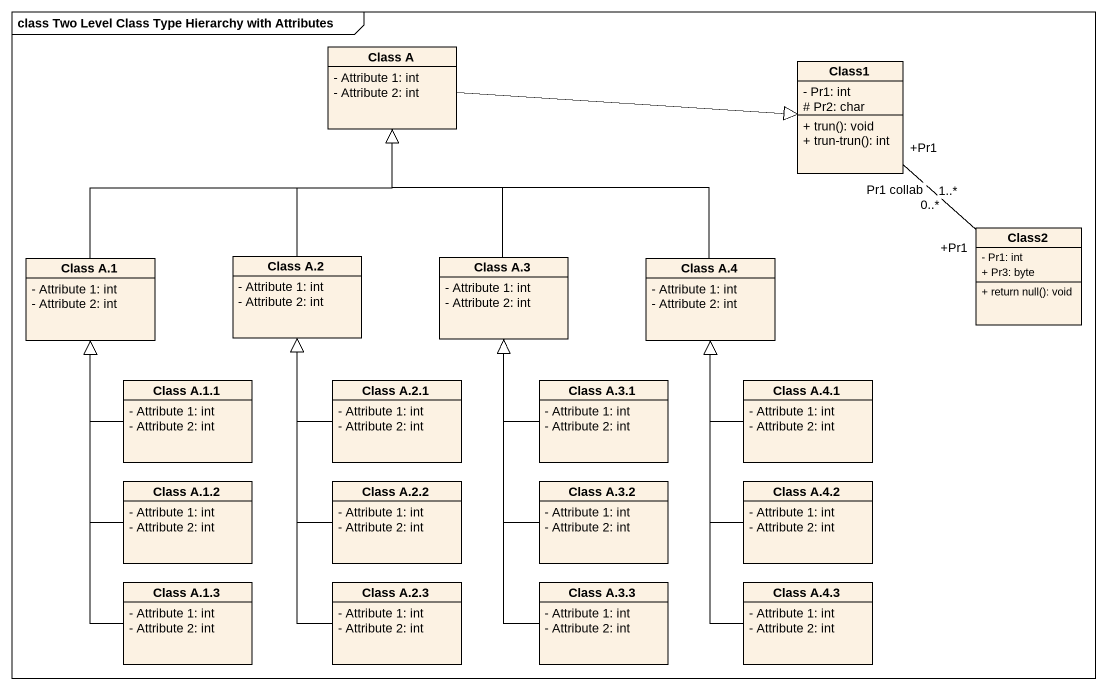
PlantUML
@startuml
mainframe class Two Level Class Type Hierarchy with Attributes
hide circle
hide empty members
skinparam classAttributeIconSize 0
class "Class A" as Class_A {
  - Attribute 1: int
  - Attribute 2: int
}
class Class1 {
  - Pr1: int
  # Pr2: char
  + trun(): void
  + trun-trun(): int
}
class Class2 {
  - Pr1: int
  + Pr3: byte
  + return null(): void
}
class "Class A.1" as Class_A_1 {
  - Attribute 1: int
  - Attribute 2: int
}
class "Class A.2" as Class_A_2 {
  - Attribute 1: int
  - Attribute 2: int
}
class "Class A.3" as Class_A_3 {
  - Attribute 1: int
  - Attribute 2: int
}
class "Class A.4" as Class_A_4 {
  - Attribute 1: int
  - Attribute 2: int
}
class "Class A.1.1" as Class_A_1_1 {
  - Attribute 1: int
  - Attribute 2: int
}
class "Class A.2.1" as Class_A_2_1 {
  - Attribute 1: int
  - Attribute 2: int
}
class "Class A.3.1" as Class_A_3_1 {
  - Attribute 1: int
  - Attribute 2: int
}
class "Class A.4.1" as Class_A_4_1 {
  - Attribute 1: int
  - Attribute 2: int
}
class "Class A.1.2" as Class_A_1_2 {
  - Attribute 1: int
  - Attribute 2: int
}
class "Class A.2.2" as Class_A_2_2 {
  - Attribute 1: int
  - Attribute 2: int
}
class "Class A.3.2" as Class_A_3_2 {
  - Attribute 1: int
  - Attribute 2: int
}
class "Class A.4.2" as Class_A_4_2 {
  - Attribute 1: int
  - Attribute 2: int
}
class "Class A.1.3" as Class_A_1_3 {
  - Attribute 1: int
  - Attribute 2: int
}
class "Class A.2.3" as Class_A_2_3 {
  - Attribute 1: int
  - Attribute 2: int
}
class "Class A.3.3" as Class_A_3_3 {
  - Attribute 1: int
  - Attribute 2: int
}
class "Class A.4.3" as Class_A_4_3 {
  - Attribute 1: int
  - Attribute 2: int
}
Class_A -right-|> Class1
Class1 "+Pr1\n0..*" -- "+Pr1\n1..*" Class2 : Pr1 collab
Class_A_1 -up-|> Class_A
Class_A_2 -up-|> Class_A
Class_A_3 -up-|> Class_A
Class_A_4 -up-|> Class_A
Class_A_1_1 -up-|> Class_A_1
Class_A_2_1 -up-|> Class_A_2
Class_A_3_1 -up-|> Class_A_3
Class_A_4_1 -up-|> Class_A_4
Class_A_1_2 -up-|> Class_A_1
Class_A_2_2 -up-|> Class_A_2
Class_A_3_2 -up-|> Class_A_3
Class_A_4_2 -up-|> Class_A_4
Class_A_1_3 -up-|> Class_A_1
Class_A_2_3 -up-|> Class_A_2
Class_A_3_3 -up-|> Class_A_3
Class_A_4_3 -up-|> Class_A_4
@enduml
